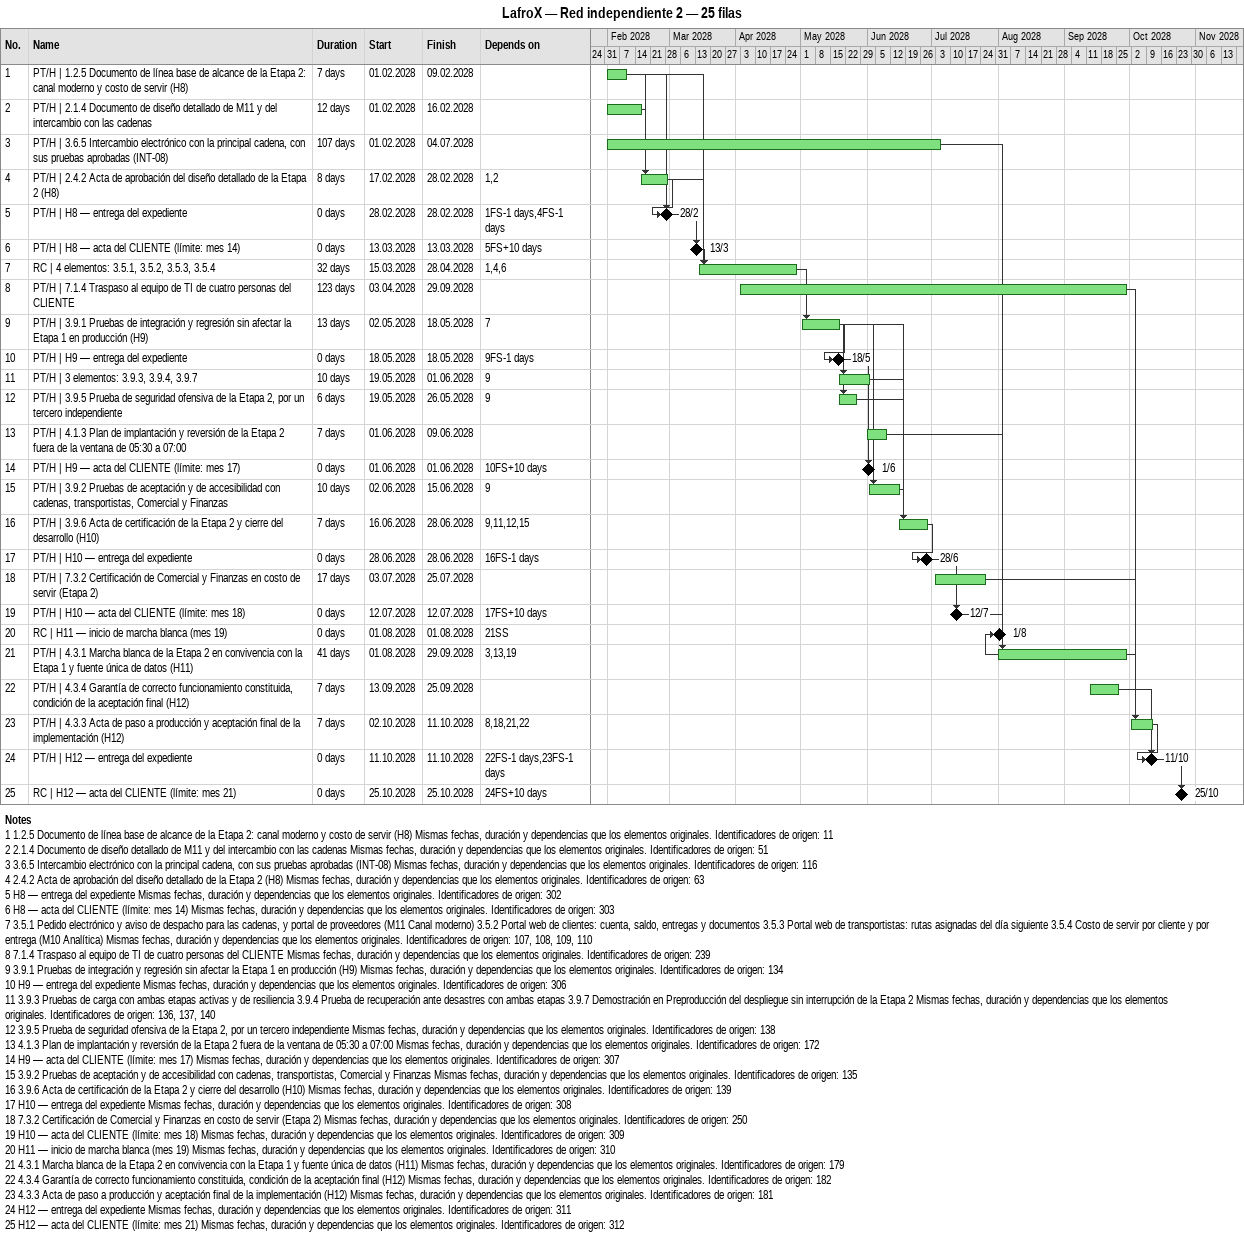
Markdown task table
LafroX — Red independiente 2 — 25 filas

| ID | Task | Duration | Start | Finish | Predecessors |
|---|---|---|---|---|---|
| 1 | PT/H \| 1.2.5 Documento de línea base de alcance de la Etapa 2: canal moderno y costo de servir (H8) | 7d | 2028-02-01 | 2028-02-09 |  |
| 2 | PT/H \| 2.1.4 Documento de diseño detallado de M11 y del intercambio con las cadenas | 12d | 2028-02-01 | 2028-02-16 |  |
| 3 | PT/H \| 3.6.5 Intercambio electrónico con la principal cadena, con sus pruebas aprobadas (INT-08) | 107d | 2028-02-01 | 2028-07-04 |  |
| 4 | PT/H \| 2.4.2 Acta de aprobación del diseño detallado de la Etapa 2 (H8) | 8d | 2028-02-17 | 2028-02-28 | 1, 2 |
| 5 | PT/H \| H8 — entrega del expediente | 0d | 2028-02-28 | 2028-02-28 | 1FS-1d, 4FS-1d |
| 6 | PT/H \| H8 — acta del CLIENTE (límite: mes 14) | 0d | 2028-03-13 | 2028-03-13 | 5FS+10d |
| 7 | RC \| 4 elementos: 3.5.1, 3.5.2, 3.5.3, 3.5.4 | 32d | 2028-03-15 | 2028-04-28 | 1, 4, 6 |
| 8 | PT/H \| 7.1.4 Traspaso al equipo de TI de cuatro personas del CLIENTE | 123d | 2028-04-03 | 2028-09-29 |  |
| 9 | PT/H \| 3.9.1 Pruebas de integración y regresión sin afectar la Etapa 1 en producción (H9) | 13d | 2028-05-02 | 2028-05-18 | 7 |
| 10 | PT/H \| H9 — entrega del expediente | 0d | 2028-05-18 | 2028-05-18 | 9FS-1d |
| 11 | PT/H \| 3 elementos: 3.9.3, 3.9.4, 3.9.7 | 10d | 2028-05-19 | 2028-06-01 | 9 |
| 12 | PT/H \| 3.9.5 Prueba de seguridad ofensiva de la Etapa 2, por un tercero independiente | 6d | 2028-05-19 | 2028-05-26 | 9 |
| 13 | PT/H \| 4.1.3 Plan de implantación y reversión de la Etapa 2 fuera de la ventana de 05:30 a 07:00 | 7d | 2028-06-01 | 2028-06-09 |  |
| 14 | PT/H \| H9 — acta del CLIENTE (límite: mes 17) | 0d | 2028-06-01 | 2028-06-01 | 10FS+10d |
| 15 | PT/H \| 3.9.2 Pruebas de aceptación y de accesibilidad con cadenas, transportistas, Comercial y Finanzas | 10d | 2028-06-02 | 2028-06-15 | 9 |
| 16 | PT/H \| 3.9.6 Acta de certificación de la Etapa 2 y cierre del desarrollo (H10) | 7d | 2028-06-16 | 2028-06-28 | 9, 11, 12, 15 |
| 17 | PT/H \| H10 — entrega del expediente | 0d | 2028-06-28 | 2028-06-28 | 16FS-1d |
| 18 | PT/H \| 7.3.2 Certificación de Comercial y Finanzas en costo de servir (Etapa 2) | 17d | 2028-07-03 | 2028-07-25 |  |
| 19 | PT/H \| H10 — acta del CLIENTE (límite: mes 18) | 0d | 2028-07-12 | 2028-07-12 | 17FS+10d |
| 20 | RC \| H11 — inicio de marcha blanca (mes 19) | 0d | 2028-08-01 | 2028-08-01 | 21SS |
| 21 | PT/H \| 4.3.1 Marcha blanca de la Etapa 2 en convivencia con la Etapa 1 y fuente única de datos (H11) | 41d | 2028-08-01 | 2028-09-29 | 3, 13, 19 |
| 22 | PT/H \| 4.3.4 Garantía de correcto funcionamiento constituida, condición de la aceptación final (H12) | 7d | 2028-09-13 | 2028-09-25 |  |
| 23 | PT/H \| 4.3.3 Acta de paso a producción y aceptación final de la implementación (H12) | 7d | 2028-10-02 | 2028-10-11 | 8, 18, 21, 22 |
| 24 | PT/H \| H12 — entrega del expediente | 0d | 2028-10-11 | 2028-10-11 | 22FS-1d, 23FS-1d |
| 25 | RC \| H12 — acta del CLIENTE (límite: mes 21) | 0d | 2028-10-25 | 2028-10-25 | 24FS+10d |

Notes
- 1: 1.2.5 Documento de línea base de alcance de la Etapa 2: canal moderno y costo de servir (H8) Mismas fechas, duración y dependencias que los elementos originales. Identificadores de origen: 11
- 2: 2.1.4 Documento de diseño detallado de M11 y del intercambio con las cadenas Mismas fechas, duración y dependencias que los elementos originales. Identificadores de origen: 51
- 3: 3.6.5 Intercambio electrónico con la principal cadena, con sus pruebas aprobadas (INT-08) Mismas fechas, duración y dependencias que los elementos originales. Identificadores de origen: 116
- 4: 2.4.2 Acta de aprobación del diseño detallado de la Etapa 2 (H8) Mismas fechas, duración y dependencias que los elementos originales. Identificadores de origen: 63
- 5: H8 — entrega del expediente Mismas fechas, duración y dependencias que los elementos originales. Identificadores de origen: 302
- 6: H8 — acta del CLIENTE (límite: mes 14) Mismas fechas, duración y dependencias que los elementos originales. Identificadores de origen: 303
- 7: 3.5.1 Pedido electrónico y aviso de despacho para las cadenas, y portal de proveedores (M11 Canal moderno) 3.5.2 Portal web de clientes: cuenta, saldo, entregas y documentos 3.5.3 Portal web de transportistas: rutas asignadas del día siguiente 3.5.4 Costo de servir por cliente y por entrega (M10 Analítica) Mismas fechas, duración y dependencias que los elementos originales. Identificadores de origen: 107, 108, 109, 110
- 8: 7.1.4 Traspaso al equipo de TI de cuatro personas del CLIENTE Mismas fechas, duración y dependencias que los elementos originales. Identificadores de origen: 239
- 9: 3.9.1 Pruebas de integración y regresión sin afectar la Etapa 1 en producción (H9) Mismas fechas, duración y dependencias que los elementos originales. Identificadores de origen: 134
- 10: H9 — entrega del expediente Mismas fechas, duración y dependencias que los elementos originales. Identificadores de origen: 306
- 11: 3.9.3 Pruebas de carga con ambas etapas activas y de resiliencia 3.9.4 Prueba de recuperación ante desastres con ambas etapas 3.9.7 Demostración en Preproducción del despliegue sin interrupción de la Etapa 2 Mismas fechas, duración y dependencias que los elementos originales. Identificadores de origen: 136, 137, 140
- 12: 3.9.5 Prueba de seguridad ofensiva de la Etapa 2, por un tercero independiente Mismas fechas, duración y dependencias que los elementos originales. Identificadores de origen: 138
- 13: 4.1.3 Plan de implantación y reversión de la Etapa 2 fuera de la ventana de 05:30 a 07:00 Mismas fechas, duración y dependencias que los elementos originales. Identificadores de origen: 172
- 14: H9 — acta del CLIENTE (límite: mes 17) Mismas fechas, duración y dependencias que los elementos originales. Identificadores de origen: 307
- 15: 3.9.2 Pruebas de aceptación y de accesibilidad con cadenas, transportistas, Comercial y Finanzas Mismas fechas, duración y dependencias que los elementos originales. Identificadores de origen: 135
- 16: 3.9.6 Acta de certificación de la Etapa 2 y cierre del desarrollo (H10) Mismas fechas, duración y dependencias que los elementos originales. Identificadores de origen: 139
- 17: H10 — entrega del expediente Mismas fechas, duración y dependencias que los elementos originales. Identificadores de origen: 308
- 18: 7.3.2 Certificación de Comercial y Finanzas en costo de servir (Etapa 2) Mismas fechas, duración y dependencias que los elementos originales. Identificadores de origen: 250
- 19: H10 — acta del CLIENTE (límite: mes 18) Mismas fechas, duración y dependencias que los elementos originales. Identificadores de origen: 309
- 20: H11 — inicio de marcha blanca (mes 19) Mismas fechas, duración y dependencias que los elementos originales. Identificadores de origen: 310
- 21: 4.3.1 Marcha blanca de la Etapa 2 en convivencia con la Etapa 1 y fuente única de datos (H11) Mismas fechas, duración y dependencias que los elementos originales. Identificadores de origen: 179
- 22: 4.3.4 Garantía de correcto funcionamiento constituida, condición de la aceptación final (H12) Mismas fechas, duración y dependencias que los elementos originales. Identificadores de origen: 182
- 23: 4.3.3 Acta de paso a producción y aceptación final de la implementación (H12) Mismas fechas, duración y dependencias que los elementos originales. Identificadores de origen: 181
- 24: H12 — entrega del expediente Mismas fechas, duración y dependencias que los elementos originales. Identificadores de origen: 311
- 25: H12 — acta del CLIENTE (límite: mes 21) Mismas fechas, duración y dependencias que los elementos originales. Identificadores de origen: 312
